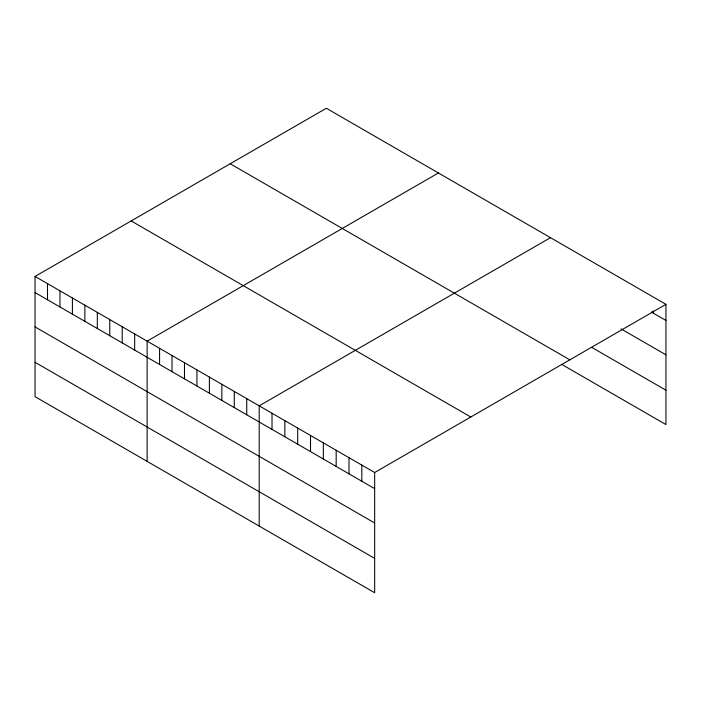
<?xml version="1.0" encoding="UTF-8"?>
<svg xmlns="http://www.w3.org/2000/svg" width="701" height="701" viewBox="0 0 701 701"><rect width="100%" height="100%" fill="white"/><g stroke="black" fill="none" stroke-linecap="round" stroke-linejoin="round"><path stroke-width="1.05" d="M35.05 276.439L374.667 472.509L374.667 592.739L35.05 396.661L35.05 276.439L326.333 108.261L665.95 304.339L665.95 424.561L561.475 364.248M438.405 172.963L147.122 341.142L147.122 461.372M550.478 237.674L259.195 405.844L259.195 526.074M374.667 472.509L665.95 304.339M651.29 312.006L665.95 320.471M621.042 328.9L665.95 354.829M591.723 347.363L665.95 390.212M230.208 163.762L569.825 359.832M131.175 220.938L470.792 417.016M35.05 292.571L374.667 488.65M35.05 326.92L374.667 522.999M35.05 362.312L374.667 558.39M653.122 310.92L653.122 313.067M361.83 465.105L361.83 481.237M349.002 457.692L349.002 473.832M336.173 450.287L336.173 466.428M323.345 442.883L323.345 459.015M310.517 435.47L310.517 451.61M297.688 428.066L297.688 444.206M284.851 420.661L284.851 436.793M272.023 413.248L272.023 429.389M246.743 398.659L246.743 414.79M234.292 391.465L234.292 407.605M221.84 384.279L221.84 400.411M209.389 377.085L209.389 393.226M196.928 369.9L196.928 386.032M184.477 362.706L184.477 378.847M172.025 355.521L172.025 371.653M159.574 348.327L159.574 364.467M134.671 333.948L134.671 350.088M122.219 326.762L122.219 342.903M109.768 319.568L109.768 335.709M97.316 312.383L97.316 328.524M84.856 305.189L84.856 321.33M72.405 298.004L72.405 314.144M59.953 290.81L59.953 306.95M47.502 283.625L47.502 299.765"/></g></svg>
